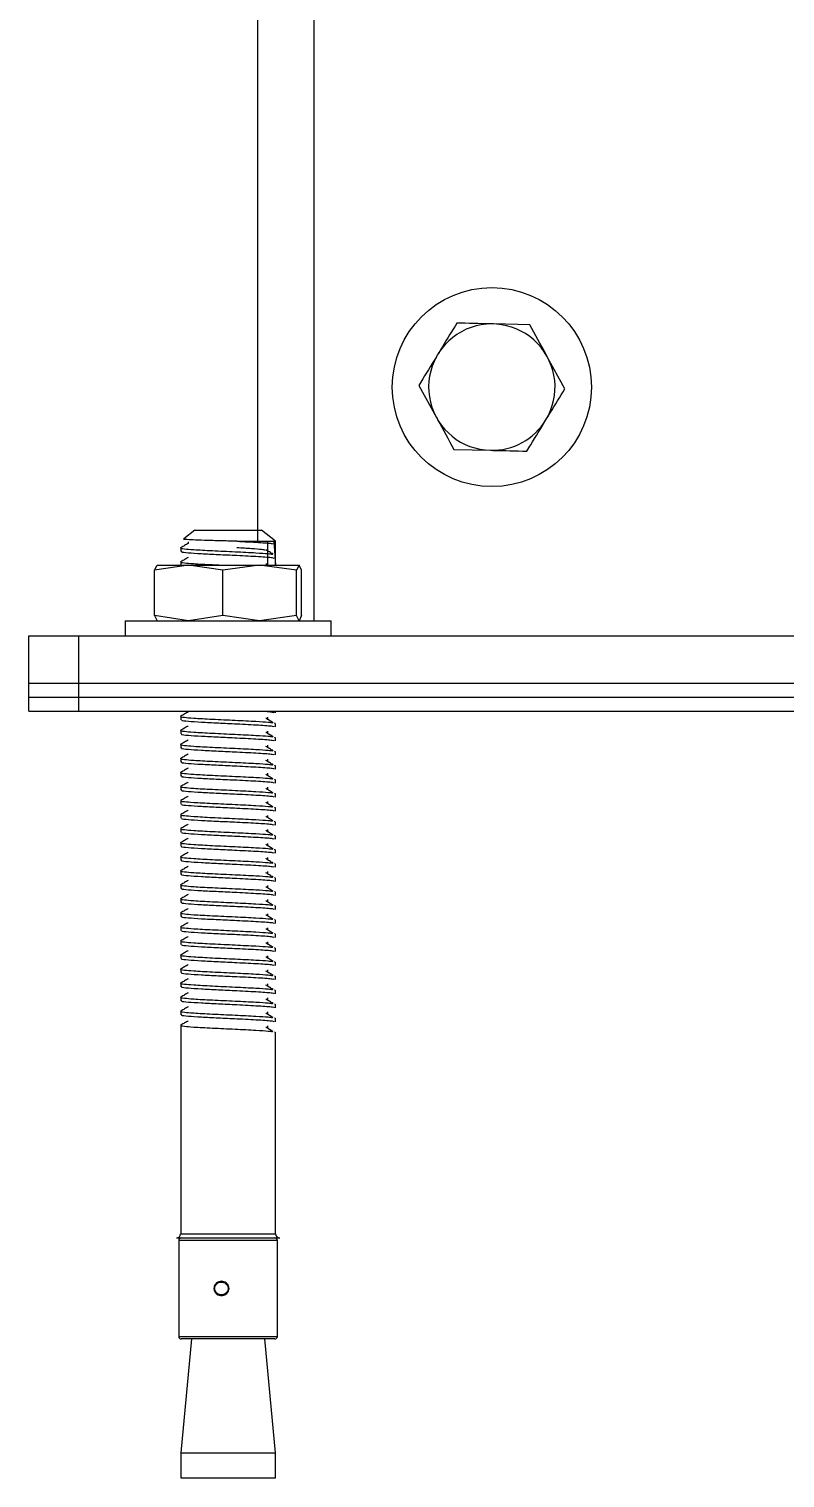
# Model space of a CAD drawing. Header units: millimetres. Extents: x -143 to 2013, y -78 to 1106.
# Drawn here: x 1858.3 to 1934.3, y -78.5 to 67.1 of the extents above; entities that cross this region are included whole.
import ezdxf

# ---------------------------------------------------------------- set-up
doc = ezdxf.new("R2010")
doc.units = ezdxf.units.MM

# ---------------------------------------------------------------- blocks, each defined once
blk = doc.blocks.new('DI_COLUNA_FRONTAL_101')
at = {"color": 7, "linetype": 'Continuous', "lineweight": 25}
for p, q in [((-54.5, 14.15), (-54.5, 104.76)), ((-48.85, 6.28), (-48.85, 104.76)), ((-27.19, 36.02), (-30.85, 36.11)), ((-23.67, 29.59), (-25.43, 32.8)), ((-38.33, 29.93), (-36.57, 26.72)), ((-34.81, 23.5), (-31.15, 23.41)), ((-60.85, 15.38), (-61.94, 14.52)), ((-60.85, 15.38), (-54.15, 15.38)), ((-52.74, 14.27), (-54.15, 15.38)), ((-62.26, 13.6), (-62.26, 13.25)), ((-61.5, 14.22), (-61.5, 14.04)), ((-56.62, 14.27), (-52.74, 14.27)), ((-53.52, 13.36), (-53.52, 14.27)), ((-52.91, 14.27), (-52.75, 11.87)), ((-52.74, 11.87), (-52.74, 14.27)), ((-61.46, 11.87), (-64.89, 11.36)), ((-64.89, 11.36), (-64.63, 11.87)), ((-64.63, 11.87), (-50.37, 11.87)), ((-62.26, 12.19), (-62.26, 11.87)), ((-58.03, 11.36), (-61.46, 11.87)), ((-54.33, 11.87), (-58.03, 11.36)), ((-54.5, 11.85), (-54.5, 11.87)), ((-50.64, 11.36), (-54.33, 11.87)), ((-53.5, 11.87), (-53.71, 12)), ((-52.74, 12.54), (-52.74, 12.9)), ((-50.37, 11.87), (-50.64, 11.36)), ((-50.11, 11.36), (-50.37, 11.87)), ((-64.89, 6.8), (-64.89, 11.36)), ((-58.03, 6.8), (-58.03, 11.36)), ((-50.64, 6.8), (-50.64, 11.36)), ((-50.11, 6.8), (-50.11, 11.36)), ((-67.85, 6.28), (-67.85, 4.76)), ((-67.85, 6.28), (-47.15, 6.28)), ((-61.46, 6.28), (-64.89, 6.8)), ((-64.89, 6.8), (-64.63, 6.28)), ((-58.03, 6.8), (-61.46, 6.28)), ((-54.33, 6.28), (-58.03, 6.8)), ((-54.5, 6.28), (-54.5, 6.31)), ((-50.64, 6.8), (-54.33, 6.28)), ((-50.37, 6.28), (-50.64, 6.8)), ((-50.11, 6.8), (-50.37, 6.28)), ((-47.15, 4.76), (-47.15, 6.28)), ((-77.5, -2.8), (-77.5, 4.76)), ((-77.5, 4.76), (0, 4.76)), ((-72.5, -2.8), (-72.5, 4.76)), ((-77.5, 0), (0, 0)), ((-77.5, -1.4), (0, -1.4)), ((-77.5, -2.8), (0, -2.8)), ((-52.74, -2.98), (-52.74, -2.8)), ((-62.26, -3.33), (-62.26, -3.68)), ((-52.82, -3.99), (-52.82, -4.04)), ((-52.74, -4.39), (-52.74, -4.04)), ((-62.26, -4.74), (-62.26, -5.1)), ((-52.82, -5.41), (-52.82, -5.45)), ((-52.74, -5.8), (-52.74, -5.45)), ((-62.26, -6.15), (-62.26, -6.51)), ((-52.82, -6.82), (-52.82, -6.86)), ((-52.74, -7.21), (-52.74, -6.86)), ((-62.26, -7.57), (-62.26, -7.92)), ((-52.82, -8.23), (-52.82, -8.27)), ((-52.74, -8.62), (-52.74, -8.27)), ((-62.26, -8.98), (-62.26, -9.33)), ((-52.82, -9.64), (-52.82, -9.68)), ((-52.74, -10.03), (-52.74, -9.68)), ((-62.26, -10.39), (-62.26, -10.74)), ((-52.82, -11.05), (-52.82, -11.09)), ((-52.74, -11.45), (-52.74, -11.09)), ((-62.26, -11.8), (-62.26, -12.15)), ((-52.82, -12.46), (-52.82, -12.5)), ((-52.74, -12.86), (-52.74, -12.5)), ((-62.26, -13.21), (-62.26, -13.56)), ((-52.82, -13.87), (-52.82, -13.92)), ((-52.74, -14.27), (-52.74, -13.92)), ((-62.26, -14.62), (-62.26, -14.97)), ((-52.82, -15.28), (-52.82, -15.33)), ((-52.74, -15.68), (-52.74, -15.33)), ((-62.26, -16.03), (-62.26, -16.38)), ((-62.26, -17.44), (-62.26, -17.8)), ((-52.82, -16.69), (-52.82, -16.74)), ((-52.74, -17.09), (-52.74, -16.74)), ((-62.26, -18.85), (-62.26, -19.21)), ((-52.82, -18.11), (-52.82, -18.15)), ((-52.74, -18.5), (-52.74, -18.15)), ((-62.26, -20.27), (-62.26, -20.62)), ((-52.82, -19.52), (-52.82, -19.56)), ((-52.74, -19.91), (-52.74, -19.56)), ((-62.26, -21.68), (-62.26, -22.03)), ((-52.82, -20.93), (-52.82, -20.97)), ((-52.74, -21.32), (-52.74, -20.97)), ((-62.26, -23.09), (-62.26, -23.44)), ((-52.82, -22.34), (-52.82, -22.38)), ((-52.74, -22.73), (-52.74, -22.38)), ((-62.26, -24.5), (-62.26, -24.85)), ((-52.82, -23.75), (-52.82, -23.79)), ((-52.74, -24.15), (-52.74, -23.79)), ((-62.26, -25.91), (-62.26, -26.26)), ((-52.82, -25.16), (-52.82, -25.2)), ((-52.74, -25.56), (-52.74, -25.2)), ((-62.26, -27.32), (-62.26, -27.67)), ((-52.82, -26.57), (-52.82, -26.62)), ((-52.74, -26.97), (-52.74, -26.62)), ((-62.26, -28.73), (-62.26, -29.08)), ((-52.82, -27.98), (-52.82, -28.03)), ((-52.74, -28.38), (-52.74, -28.03)), ((-62.26, -30.14), (-62.26, -30.5)), ((-52.82, -29.39), (-52.82, -29.44)), ((-52.74, -29.79), (-52.74, -29.44)), ((-62.26, -31.55), (-62.26, -31.91)), ((-52.82, -30.81), (-52.82, -30.85)), ((-52.74, -31.2), (-52.74, -30.85)), ((-62.26, -32.97), (-62.26, -33.32)), ((-52.82, -32.22), (-52.82, -32.26)), ((-52.74, -32.61), (-52.74, -32.26)), ((-62.26, -34.38), (-62.26, -55.32)), ((-52.82, -33.63), (-52.82, -33.67)), ((-52.74, -34.02), (-52.74, -33.67)), ((-52.82, -35.04), (-52.82, -35.08)), ((-52.74, -55.32), (-52.74, -35.08)), ((-62.26, -55.32), (-52.74, -55.32)), ((-62.69, -55.74), (-52.31, -55.74)), ((-62.45, -56), (-62.45, -65.65)), ((-52.55, -56), (-62.45, -56)), ((-52.55, -65.65), (-52.55, -56)), ((-62.45, -65.65), (-52.55, -65.65)), ((-61.18, -65.9), (-62.26, -77.33)), ((-52.8, -65.9), (-62.2, -65.9)), ((-52.74, -77.33), (-53.82, -65.9)), ((-62.26, -77.33), (-62.26, -79.87)), ((-62.26, -77.33), (-52.74, -77.33)), ((-52.74, -79.87), (-52.74, -77.33)), ((-62.26, -79.87), (-52.74, -79.87))]:
    blk.add_line(p, q, dxfattribs=at)
blk.add_circle((-31, 29.76), 10, dxfattribs=at)
for centre, radius, start, end in [((-31, 29.76), 6.35, 328.6493, 268.6493), ((-31, 29.76), 6.35, 268.6493, 328.6493), ((-62.69, -55.32), 0.426, 270, 0), ((-52.31, -55.32), 0.426, 180, 270), ((-62.2, -56), 0.254, 90, 180), ((-52.8, -56), 0.254, 0, 90), ((-62.2, -65.65), 0.254, 180, 270), ((-52.8, -65.65), 0.254, 270, 0)]:
    blk.add_arc(centre, radius, start, end, dxfattribs=at)
for points, knots in [([(-34.52, 36.19), (-35, 35.4), (-35.63, 34.37), (-36.27, 33.31), (-36.42, 33.06)], [0, 0, 0, 0, 0.768151, 1, 1, 1, 1]), ([(-30.85, 36.11), (-30.94, 36.11), (-32.17, 36.14), (-33.39, 36.17), (-34.52, 36.19)], [0, 0, 0, 0, 0.070214, 1, 1, 1, 1]), ([(-25.43, 32.8), (-25.47, 32.88), (-26.06, 33.97), (-26.64, 35.03), (-27.19, 36.02)], [0, 0, 0, 0, 0.0702136, 1, 1, 1, 1]), ([(-36.42, 33.06), (-36.93, 32.23), (-37.58, 31.17), (-38.2, 30.15), (-38.33, 29.93)], [0, 0, 0, 0, 0.788999, 1, 1, 1, 1]), ([(-25.58, 26.46), (-25.43, 26.7), (-24.78, 27.76), (-24.15, 28.79), (-23.67, 29.59)], [0, 0, 0, 0, 0.231849, 1, 1, 1, 1]), ([(-36.57, 26.72), (-36.53, 26.64), (-35.94, 25.55), (-35.36, 24.49), (-34.81, 23.5)], [0, 0, 0, 0, 0.0702136, 1, 1, 1, 1]), ([(-27.48, 23.33), (-27.35, 23.54), (-26.73, 24.56), (-26.09, 25.62), (-25.58, 26.46)], [0, 0, 0, 0, 0.211001, 1, 1, 1, 1]), ([(-31.15, 23.41), (-31.06, 23.41), (-29.83, 23.38), (-28.61, 23.35), (-27.48, 23.33)], [0, 0, 0, 0, 0.070214, 1, 1, 1, 1]), ([(-62.22, 13.6), (-62.24, 13.6), (-62.37, 13.57), (-61.93, 13.51), (-60.95, 13.42), (-59.11, 13.33), (-56.77, 13.22), (-54.77, 13.12), (-53.48, 13.03), (-53.17, 12.99), (-53.05, 12.97)], [0, 0, 0, 0, 0.014281, 0.140615, 0.269583, 0.437937, 0.608253, 0.77768, 0.910884, 1, 1, 1, 1]), ([(-61.5, 14.05), (-61.62, 13.98), (-61.87, 13.84), (-62.12, 13.69), (-62.24, 13.62)], [0, 0, 0, 0, 0.485987, 1, 1, 1, 1]), ([(-62.15, 13.25), (-62.18, 13.23), (-62.26, 13.19), (-61.56, 13.12), (-60.26, 13.03), (-58.5, 12.94), (-56.41, 12.85), (-54.35, 12.74), (-52.91, 12.64), (-52.87, 12.57), (-52.86, 12.54)], [0, 0, 0, 0, 0.0593489, 0.184453, 0.3095254, 0.4346192, 0.5596926, 0.7211509, 0.8812084, 1, 1, 1, 1]), ([(-56.62, 14.27), (-56.62, 14.27), (-56.63, 14.27), (-56.72, 14.27), (-56.96, 14.27), (-57.44, 14.29), (-58.35, 14.31), (-59.58, 14.35), (-60.83, 14.39), (-61.65, 14.44), (-62.02, 14.47), (-61.94, 14.49), (-61.92, 14.49)], [0, 0, 0, 0, 0.000016, 0.000755, 0.035724, 0.088405, 0.180088, 0.371996, 0.561663, 0.750218, 0.934458, 1, 1, 1, 1]), ([(-56.62, 14.27), (-55.86, 14.23), (-54.34, 14.15), (-52.91, 14.05), (-52.87, 13.98), (-52.86, 13.95)], [0, 0, 0, 0, 0.366695, 0.730208, 1, 1, 1, 1]), ([(-56.61, 13.64), (-56.1, 13.61), (-55.12, 13.55), (-54.13, 13.47), (-53.87, 13.43), (-53.77, 13.41)], [0, 0, 0, 0, 0.387993, 0.756621, 1, 1, 1, 1]), ([(-52.97, 12.97), (-53.1, 13.04), (-53.34, 13.19), (-53.59, 13.34), (-53.71, 13.41)], [0, 0, 0, 0, 0.500022, 1, 1, 1, 1]), ([(-53.52, 11.87), (-53.52, 11.9), (-53.52, 11.92), (-53.52, 11.95), (-53.52, 11.97), (-53.52, 12.03), (-53.52, 12.09), (-53.52, 12.12), (-53.52, 12.84), (-53.52, 13.55), (-53.52, 14.27)], [0, 0, 0, 0, 0.073475, 0.073475, 0.073475, 0.573435, 1.073475, 1.073475, 1.073475, 3.217165, 3.217165, 3.217165, 3.217165]), ([(-62.22, 12.19), (-62.24, 12.19), (-62.37, 12.16), (-61.93, 12.1), (-60.95, 12.01), (-59.54, 11.94), (-58.5, 11.89), (-58.21, 11.87)], [0, 0, 0, 0, 0.028413, 0.279767, 0.536361, 0.871316, 1, 1, 1, 1]), ([(-61.5, 12.64), (-61.62, 12.57), (-61.87, 12.43), (-62.12, 12.28), (-62.24, 12.21)], [0, 0, 0, 0, 0.486002, 1, 1, 1, 1]), ([(-61.5, -2.88), (-61.62, -2.95), (-61.87, -3.09), (-62.12, -3.24), (-62.24, -3.31)], [0, 0, 0, 0, 0.486169, 1, 1, 1, 1]), ([(-54.25, -2.8), (-53.77, -2.83), (-52.87, -2.89), (-52.86, -2.95), (-52.86, -2.98)], [0, 0, 0, 0, 0.535032, 1, 1, 1, 1]), ([(-62.22, -3.33), (-62.24, -3.34), (-62.37, -3.37), (-61.93, -3.42), (-60.95, -3.51), (-59.11, -3.61), (-56.77, -3.72), (-54.77, -3.82), (-53.48, -3.9), (-53.17, -3.95), (-53.05, -3.97)], [0, 0, 0, 0, 0.014281, 0.140613, 0.269578, 0.437929, 0.608242, 0.777667, 0.910868, 1, 1, 1, 1]), ([(-61.5, -4.29), (-61.62, -4.36), (-61.87, -4.51), (-62.12, -4.65), (-62.24, -4.72)], [0, 0, 0, 0, 0.486184, 1, 1, 1, 1]), ([(-62.15, -3.68), (-62.18, -3.7), (-62.26, -3.74), (-61.56, -3.81), (-60.26, -3.9), (-58.5, -3.99), (-56.41, -4.09), (-54.35, -4.19), (-52.91, -4.3), (-52.87, -4.36), (-52.86, -4.39)], [0, 0, 0, 0, 0.059349, 0.184453, 0.309525, 0.434619, 0.559693, 0.721151, 0.881208, 1, 1, 1, 1]), ([(-52.97, -3.97), (-53.1, -3.89), (-53.34, -3.74), (-53.59, -3.6), (-53.71, -3.52)], [0, 0, 0, 0, 0.499916, 1, 1, 1, 1]), ([(-53.52, -3.58), (-53.52, -3.55), (-53.52, -3.49), (-53.52, -3.43), (-53.52, -3.4)], [0, 0, 0, 0, 0.49952, 1, 1, 1, 1]), ([(-62.22, -4.74), (-62.24, -4.75), (-62.37, -4.78), (-61.93, -4.83), (-60.95, -4.92), (-59.11, -5.02), (-56.77, -5.13), (-54.77, -5.23), (-53.48, -5.31), (-53.17, -5.36), (-53.05, -5.38)], [0, 0, 0, 0, 0.0142805, 0.1406123, 0.2695779, 0.4379281, 0.6082411, 0.7776653, 0.9108662, 1, 1, 1, 1]), ([(-61.5, -5.7), (-61.62, -5.77), (-61.87, -5.92), (-62.12, -6.06), (-62.24, -6.13)], [0, 0, 0, 0, 0.486199, 1, 1, 1, 1]), ([(-62.15, -5.1), (-62.18, -5.11), (-62.26, -5.15), (-61.56, -5.23), (-60.26, -5.31), (-58.5, -5.4), (-56.41, -5.5), (-54.35, -5.61), (-52.91, -5.71), (-52.87, -5.77), (-52.86, -5.8)], [0, 0, 0, 0, 0.059349, 0.184453, 0.309525, 0.434619, 0.559693, 0.721151, 0.881208, 1, 1, 1, 1]), ([(-52.97, -5.38), (-53.1, -5.3), (-53.34, -5.16), (-53.59, -5.01), (-53.71, -4.93)], [0, 0, 0, 0, 0.499907, 1, 1, 1, 1]), ([(-53.52, -4.99), (-53.52, -4.96), (-53.52, -4.9), (-53.52, -4.84), (-53.52, -4.81)], [0, 0, 0, 0, 0.49948, 1, 1, 1, 1]), ([(-62.22, -6.15), (-62.24, -6.16), (-62.37, -6.19), (-61.93, -6.24), (-60.95, -6.34), (-59.11, -6.43), (-56.77, -6.54), (-54.77, -6.64), (-53.48, -6.72), (-53.17, -6.77), (-53.05, -6.79)], [0, 0, 0, 0, 0.014281, 0.140612, 0.269577, 0.437927, 0.60824, 0.777664, 0.910865, 1, 1, 1, 1]), ([(-61.5, -7.11), (-61.62, -7.18), (-61.87, -7.33), (-62.12, -7.47), (-62.24, -7.55)], [0, 0, 0, 0, 0.4862146, 1, 1, 1, 1]), ([(-62.15, -6.51), (-62.18, -6.52), (-62.26, -6.56), (-61.56, -6.64), (-60.26, -6.72), (-58.5, -6.81), (-56.41, -6.91), (-54.35, -7.02), (-52.91, -7.12), (-52.87, -7.18), (-52.86, -7.21)], [0, 0, 0, 0, 0.059349, 0.184453, 0.309525, 0.434619, 0.559693, 0.721151, 0.881208, 1, 1, 1, 1]), ([(-52.97, -6.79), (-53.1, -6.71), (-53.34, -6.57), (-53.59, -6.42), (-53.71, -6.35)], [0, 0, 0, 0, 0.499898, 1, 1, 1, 1]), ([(-53.52, -6.4), (-53.52, -6.37), (-53.52, -6.31), (-53.52, -6.25), (-53.52, -6.22)], [0, 0, 0, 0, 0.499441, 1, 1, 1, 1]), ([(-62.22, -7.57), (-62.24, -7.57), (-62.37, -7.6), (-61.93, -7.65), (-60.95, -7.75), (-59.11, -7.84), (-56.77, -7.95), (-54.77, -8.05), (-53.48, -8.13), (-53.17, -8.18), (-53.05, -8.2)], [0, 0, 0, 0, 0.014281, 0.140612, 0.269577, 0.437927, 0.608239, 0.777663, 0.910863, 1, 1, 1, 1]), ([(-61.5, -8.52), (-61.62, -8.6), (-61.87, -8.74), (-62.12, -8.88), (-62.24, -8.96)], [0, 0, 0, 0, 0.48623, 1, 1, 1, 1]), ([(-62.15, -7.92), (-62.18, -7.93), (-62.26, -7.98), (-61.56, -8.05), (-60.26, -8.14), (-58.5, -8.22), (-56.41, -8.32), (-54.35, -8.43), (-52.91, -8.53), (-52.87, -8.6), (-52.86, -8.62)], [0, 0, 0, 0, 0.059349, 0.184453, 0.309525, 0.434619, 0.559693, 0.721151, 0.881208, 1, 1, 1, 1]), ([(-52.97, -8.2), (-53.1, -8.13), (-53.34, -7.98), (-53.59, -7.83), (-53.71, -7.76)], [0, 0, 0, 0, 0.49989, 1, 1, 1, 1]), ([(-53.52, -7.81), (-53.52, -7.78), (-53.52, -7.72), (-53.52, -7.66), (-53.52, -7.63)], [0, 0, 0, 0, 0.499401, 1, 1, 1, 1]), ([(-62.22, -8.98), (-62.24, -8.98), (-62.37, -9.01), (-61.93, -9.06), (-60.95, -9.16), (-59.11, -9.25), (-56.77, -9.36), (-54.77, -9.46), (-53.48, -9.54), (-53.17, -9.59), (-53.05, -9.61)], [0, 0, 0, 0, 0.01428, 0.140612, 0.269577, 0.437926, 0.608238, 0.777662, 0.910862, 1, 1, 1, 1]), ([(-61.5, -9.94), (-61.62, -10.01), (-61.87, -10.15), (-62.12, -10.29), (-62.24, -10.37)], [0, 0, 0, 0, 0.4862448, 1, 1, 1, 1]), ([(-62.15, -9.33), (-62.18, -9.34), (-62.26, -9.39), (-61.56, -9.46), (-60.26, -9.55), (-58.5, -9.64), (-56.41, -9.73), (-54.35, -9.84), (-52.91, -9.94), (-52.87, -10.01), (-52.86, -10.03)], [0, 0, 0, 0, 0.059349, 0.184453, 0.309525, 0.434619, 0.559693, 0.721151, 0.881208, 1, 1, 1, 1]), ([(-52.97, -9.61), (-53.1, -9.54), (-53.34, -9.39), (-53.59, -9.24), (-53.71, -9.17)], [0, 0, 0, 0, 0.499881, 1, 1, 1, 1]), ([(-53.52, -9.22), (-53.52, -9.19), (-53.52, -9.13), (-53.52, -9.07), (-53.52, -9.04)], [0, 0, 0, 0, 0.4993607, 1, 1, 1, 1]), ([(-62.22, -10.39), (-62.24, -10.39), (-62.37, -10.42), (-61.93, -10.47), (-60.95, -10.57), (-59.11, -10.66), (-56.77, -10.77), (-54.77, -10.87), (-53.48, -10.96), (-53.17, -11), (-53.05, -11.02)], [0, 0, 0, 0, 0.01428, 0.140611, 0.269576, 0.437925, 0.608237, 0.777661, 0.910861, 1, 1, 1, 1]), ([(-61.5, -11.35), (-61.62, -11.42), (-61.87, -11.56), (-62.12, -11.71), (-62.24, -11.78)], [0, 0, 0, 0, 0.48626, 1, 1, 1, 1]), ([(-62.15, -10.74), (-62.18, -10.75), (-62.26, -10.8), (-61.56, -10.87), (-60.26, -10.96), (-58.5, -11.05), (-56.41, -11.14), (-54.35, -11.25), (-52.91, -11.35), (-52.87, -11.42), (-52.86, -11.45)], [0, 0, 0, 0, 0.059349, 0.184453, 0.309525, 0.434619, 0.559693, 0.721151, 0.881208, 1, 1, 1, 1]), ([(-52.97, -11.02), (-53.1, -10.95), (-53.34, -10.8), (-53.59, -10.65), (-53.71, -10.58)], [0, 0, 0, 0, 0.4998721, 1, 1, 1, 1]), ([(-53.52, -10.63), (-53.52, -10.6), (-53.52, -10.54), (-53.52, -10.49), (-53.52, -10.46)], [0, 0, 0, 0, 0.499321, 1, 1, 1, 1]), ([(-62.22, -11.8), (-62.24, -11.8), (-62.37, -11.83), (-61.93, -11.89), (-60.95, -11.98), (-59.11, -12.07), (-56.77, -12.18), (-54.77, -12.28), (-53.48, -12.37), (-53.17, -12.41), (-53.05, -12.43)], [0, 0, 0, 0, 0.01428, 0.140611, 0.269576, 0.437925, 0.608237, 0.77766, 0.910859, 1, 1, 1, 1]), ([(-61.5, -12.76), (-61.62, -12.83), (-61.87, -12.97), (-62.12, -13.12), (-62.24, -13.19)], [0, 0, 0, 0, 0.486275, 1, 1, 1, 1]), ([(-62.15, -12.15), (-62.18, -12.17), (-62.26, -12.21), (-61.56, -12.28), (-60.26, -12.37), (-58.5, -12.46), (-56.41, -12.55), (-54.35, -12.66), (-52.91, -12.76), (-52.87, -12.83), (-52.86, -12.86)], [0, 0, 0, 0, 0.059349, 0.184453, 0.309525, 0.434619, 0.559693, 0.721151, 0.881208, 1, 1, 1, 1]), ([(-52.97, -12.43), (-53.1, -12.36), (-53.34, -12.21), (-53.59, -12.06), (-53.71, -11.99)], [0, 0, 0, 0, 0.4998633, 1, 1, 1, 1]), ([(-53.52, -12.04), (-53.52, -12.01), (-53.52, -11.96), (-53.52, -11.9), (-53.52, -11.87)], [0, 0, 0, 0, 0.499281, 1, 1, 1, 1]), ([(-62.22, -13.21), (-62.24, -13.21), (-62.37, -13.24), (-61.93, -13.3), (-60.95, -13.39), (-59.11, -13.49), (-56.77, -13.6), (-54.77, -13.7), (-53.48, -13.78), (-53.17, -13.82), (-53.05, -13.84)], [0, 0, 0, 0, 0.01428, 0.140611, 0.269575, 0.437924, 0.608236, 0.777658, 0.910858, 1, 1, 1, 1]), ([(-61.5, -14.17), (-61.62, -14.24), (-61.87, -14.38), (-62.12, -14.53), (-62.24, -14.6)], [0, 0, 0, 0, 0.4862902, 1, 1, 1, 1]), ([(-62.15, -13.56), (-62.18, -13.58), (-62.26, -13.62), (-61.56, -13.69), (-60.26, -13.78), (-58.5, -13.87), (-56.41, -13.96), (-54.35, -14.07), (-52.91, -14.17), (-52.87, -14.24), (-52.86, -14.27)], [0, 0, 0, 0, 0.059349, 0.184453, 0.309525, 0.434619, 0.559693, 0.721151, 0.881208, 1, 1, 1, 1]), ([(-52.97, -13.84), (-53.1, -13.77), (-53.34, -13.62), (-53.59, -13.47), (-53.71, -13.4)], [0, 0, 0, 0, 0.499855, 1, 1, 1, 1]), ([(-53.52, -13.45), (-53.52, -13.43), (-53.52, -13.37), (-53.52, -13.31), (-53.52, -13.28)], [0, 0, 0, 0, 0.499241, 1, 1, 1, 1]), ([(-62.22, -14.62), (-62.24, -14.62), (-62.37, -14.65), (-61.93, -14.71), (-60.95, -14.8), (-59.11, -14.9), (-56.77, -15.01), (-54.77, -15.11), (-53.48, -15.19), (-53.17, -15.24), (-53.05, -15.25)], [0, 0, 0, 0, 0.01428, 0.140611, 0.269575, 0.437924, 0.608235, 0.777657, 0.910857, 1, 1, 1, 1]), ([(-61.5, -15.58), (-61.62, -15.65), (-61.87, -15.79), (-62.12, -15.94), (-62.24, -16.01)], [0, 0, 0, 0, 0.486305, 1, 1, 1, 1]), ([(-62.15, -14.97), (-62.18, -14.99), (-62.26, -15.03), (-61.56, -15.1), (-60.26, -15.19), (-58.5, -15.28), (-56.41, -15.38), (-54.35, -15.48), (-52.91, -15.58), (-52.87, -15.65), (-52.86, -15.68)], [0, 0, 0, 0, 0.059349, 0.184453, 0.309525, 0.434619, 0.559693, 0.721151, 0.881208, 1, 1, 1, 1]), ([(-52.97, -15.25), (-53.1, -15.18), (-53.34, -15.03), (-53.59, -14.89), (-53.71, -14.81)], [0, 0, 0, 0, 0.499846, 1, 1, 1, 1]), ([(-53.52, -14.87), (-53.52, -14.84), (-53.52, -14.78), (-53.52, -14.72), (-53.52, -14.69)], [0, 0, 0, 0, 0.499201, 1, 1, 1, 1]), ([(-62.22, -16.03), (-62.24, -16.04), (-62.37, -16.07), (-61.93, -16.12), (-60.95, -16.21), (-59.11, -16.31), (-56.77, -16.42), (-54.77, -16.52), (-53.48, -16.6), (-53.17, -16.65), (-53.05, -16.67)], [0, 0, 0, 0, 0.0142804, 0.1406106, 0.2695747, 0.4379229, 0.6082338, 0.777656, 0.9108553, 1, 1, 1, 1]), ([(-62.22, -17.44), (-62.24, -17.45), (-62.37, -17.48), (-61.93, -17.53), (-60.95, -17.62), (-59.11, -17.72), (-56.77, -17.83), (-54.77, -17.93), (-53.48, -18.01), (-53.17, -18.06), (-53.05, -18.08)], [0, 0, 0, 0, 0.01428, 0.14061, 0.269574, 0.437922, 0.608233, 0.777655, 0.910854, 1, 1, 1, 1]), ([(-61.5, -16.99), (-61.62, -17.06), (-61.87, -17.21), (-62.12, -17.35), (-62.24, -17.42)], [0, 0, 0, 0, 0.48632, 1, 1, 1, 1]), ([(-62.15, -16.38), (-62.18, -16.4), (-62.26, -16.44), (-61.56, -16.51), (-60.26, -16.6), (-58.5, -16.69), (-56.41, -16.79), (-54.35, -16.89), (-52.91, -17), (-52.87, -17.06), (-52.86, -17.09)], [0, 0, 0, 0, 0.059349, 0.184453, 0.309525, 0.434619, 0.559693, 0.721151, 0.881208, 1, 1, 1, 1]), ([(-52.97, -16.67), (-53.1, -16.59), (-53.34, -16.44), (-53.59, -16.3), (-53.71, -16.22)], [0, 0, 0, 0, 0.499837, 1, 1, 1, 1]), ([(-53.52, -16.28), (-53.52, -16.25), (-53.52, -16.19), (-53.52, -16.13), (-53.52, -16.1)], [0, 0, 0, 0, 0.4991612, 1, 1, 1, 1]), ([(-62.22, -18.85), (-62.24, -18.86), (-62.37, -18.89), (-61.93, -18.94), (-60.95, -19.04), (-59.11, -19.13), (-56.77, -19.24), (-54.77, -19.34), (-53.48, -19.42), (-53.17, -19.47), (-53.05, -19.49)], [0, 0, 0, 0, 0.01428, 0.14061, 0.269574, 0.437922, 0.608232, 0.777654, 0.910853, 1, 1, 1, 1]), ([(-61.5, -18.4), (-61.62, -18.47), (-61.87, -18.62), (-62.12, -18.76), (-62.24, -18.83)], [0, 0, 0, 0, 0.486335, 1, 1, 1, 1]), ([(-62.15, -17.8), (-62.18, -17.81), (-62.26, -17.85), (-61.56, -17.93), (-60.26, -18.01), (-58.5, -18.1), (-56.41, -18.2), (-54.35, -18.31), (-52.91, -18.41), (-52.87, -18.47), (-52.86, -18.5)], [0, 0, 0, 0, 0.059349, 0.184453, 0.309525, 0.434619, 0.559693, 0.721151, 0.881208, 1, 1, 1, 1]), ([(-52.97, -18.08), (-53.1, -18), (-53.34, -17.86), (-53.59, -17.71), (-53.71, -17.63)], [0, 0, 0, 0, 0.499828, 1, 1, 1, 1]), ([(-53.52, -17.69), (-53.52, -17.66), (-53.52, -17.6), (-53.52, -17.54), (-53.52, -17.51)], [0, 0, 0, 0, 0.499121, 1, 1, 1, 1]), ([(-53.52, -19.1), (-53.52, -19.07), (-53.52, -19.01), (-53.52, -18.95), (-53.52, -18.92)], [0, 0, 0, 0, 0.499082, 1, 1, 1, 1]), ([(-62.22, -20.27), (-62.24, -20.27), (-62.37, -20.3), (-61.93, -20.35), (-60.95, -20.45), (-59.11, -20.54), (-56.77, -20.65), (-54.77, -20.75), (-53.48, -20.83), (-53.17, -20.88), (-53.05, -20.9)], [0, 0, 0, 0, 0.01428, 0.14061, 0.269573, 0.437921, 0.608231, 0.777653, 0.910851, 1, 1, 1, 1]), ([(-61.5, -19.81), (-61.62, -19.88), (-61.87, -20.03), (-62.12, -20.17), (-62.24, -20.25)], [0, 0, 0, 0, 0.486351, 1, 1, 1, 1]), ([(-62.15, -19.21), (-62.18, -19.22), (-62.26, -19.26), (-61.56, -19.34), (-60.26, -19.42), (-58.5, -19.51), (-56.41, -19.61), (-54.35, -19.72), (-52.91, -19.82), (-52.87, -19.88), (-52.86, -19.91)], [0, 0, 0, 0, 0.059349, 0.184453, 0.309525, 0.434619, 0.559693, 0.721151, 0.881208, 1, 1, 1, 1]), ([(-52.97, -19.49), (-53.1, -19.41), (-53.34, -19.27), (-53.59, -19.12), (-53.71, -19.05)], [0, 0, 0, 0, 0.499819, 1, 1, 1, 1]), ([(-53.52, -20.51), (-53.52, -20.48), (-53.52, -20.42), (-53.52, -20.36), (-53.52, -20.33)], [0, 0, 0, 0, 0.499042, 1, 1, 1, 1]), ([(-62.22, -21.68), (-62.24, -21.68), (-62.37, -21.71), (-61.93, -21.76), (-60.95, -21.86), (-59.11, -21.95), (-56.77, -22.06), (-54.77, -22.16), (-53.48, -22.24), (-53.17, -22.29), (-53.05, -22.31)], [0, 0, 0, 0, 0.01428, 0.14061, 0.269573, 0.43792, 0.60823, 0.777651, 0.91085, 1, 1, 1, 1]), ([(-61.5, -21.22), (-61.62, -21.3), (-61.87, -21.44), (-62.12, -21.58), (-62.24, -21.66)], [0, 0, 0, 0, 0.4863657, 1, 1, 1, 1]), ([(-62.15, -20.62), (-62.18, -20.63), (-62.26, -20.68), (-61.56, -20.75), (-60.26, -20.84), (-58.5, -20.92), (-56.41, -21.02), (-54.35, -21.13), (-52.91, -21.23), (-52.87, -21.3), (-52.86, -21.32)], [0, 0, 0, 0, 0.059349, 0.184453, 0.309525, 0.434619, 0.559693, 0.721151, 0.881208, 1, 1, 1, 1]), ([(-52.97, -20.9), (-53.1, -20.83), (-53.34, -20.68), (-53.59, -20.53), (-53.71, -20.46)], [0, 0, 0, 0, 0.4998107, 1, 1, 1, 1]), ([(-53.52, -21.92), (-53.52, -21.89), (-53.52, -21.83), (-53.52, -21.77), (-53.52, -21.74)], [0, 0, 0, 0, 0.499002, 1, 1, 1, 1]), ([(-62.22, -23.09), (-62.24, -23.09), (-62.37, -23.12), (-61.93, -23.17), (-60.95, -23.27), (-59.11, -23.36), (-56.77, -23.47), (-54.77, -23.57), (-53.48, -23.66), (-53.17, -23.7), (-53.05, -23.72)], [0, 0, 0, 0, 0.01428, 0.14061, 0.269573, 0.43792, 0.608229, 0.77765, 0.910848, 1, 1, 1, 1]), ([(-61.5, -22.64), (-61.62, -22.71), (-61.87, -22.85), (-62.12, -22.99), (-62.24, -23.07)], [0, 0, 0, 0, 0.486381, 1, 1, 1, 1]), ([(-62.15, -22.03), (-62.18, -22.04), (-62.26, -22.09), (-61.56, -22.16), (-60.26, -22.25), (-58.5, -22.34), (-56.41, -22.43), (-54.35, -22.54), (-52.91, -22.64), (-52.87, -22.71), (-52.86, -22.73)], [0, 0, 0, 0, 0.059349, 0.184453, 0.309525, 0.434619, 0.559693, 0.721151, 0.881208, 1, 1, 1, 1]), ([(-52.97, -22.31), (-53.1, -22.24), (-53.34, -22.09), (-53.59, -21.94), (-53.71, -21.87)], [0, 0, 0, 0, 0.499802, 1, 1, 1, 1]), ([(-52.97, -23.72), (-53.1, -23.65), (-53.34, -23.5), (-53.59, -23.35), (-53.71, -23.28)], [0, 0, 0, 0, 0.499793, 1, 1, 1, 1]), ([(-53.52, -23.33), (-53.52, -23.3), (-53.52, -23.24), (-53.52, -23.19), (-53.52, -23.16)], [0, 0, 0, 0, 0.498962, 1, 1, 1, 1]), ([(-62.22, -24.5), (-62.24, -24.5), (-62.37, -24.53), (-61.93, -24.59), (-60.95, -24.68), (-59.11, -24.77), (-56.77, -24.88), (-54.77, -24.98), (-53.48, -25.07), (-53.17, -25.11), (-53.05, -25.13)], [0, 0, 0, 0, 0.01428, 0.140609, 0.269572, 0.437919, 0.608228, 0.777649, 0.910847, 1, 1, 1, 1]), ([(-61.5, -24.05), (-61.62, -24.12), (-61.87, -24.26), (-62.12, -24.41), (-62.24, -24.48)], [0, 0, 0, 0, 0.486396, 1, 1, 1, 1]), ([(-62.15, -23.44), (-62.18, -23.45), (-62.26, -23.5), (-61.56, -23.57), (-60.26, -23.66), (-58.5, -23.75), (-56.41, -23.84), (-54.35, -23.95), (-52.91, -24.05), (-52.87, -24.12), (-52.86, -24.15)], [0, 0, 0, 0, 0.059349, 0.184453, 0.309525, 0.434619, 0.559693, 0.721151, 0.881208, 1, 1, 1, 1]), ([(-52.97, -25.13), (-53.1, -25.06), (-53.34, -24.91), (-53.59, -24.76), (-53.71, -24.69)], [0, 0, 0, 0, 0.4997844, 1, 1, 1, 1]), ([(-53.52, -24.74), (-53.52, -24.71), (-53.52, -24.66), (-53.52, -24.6), (-53.52, -24.57)], [0, 0, 0, 0, 0.498922, 1, 1, 1, 1]), ([(-62.22, -25.91), (-62.24, -25.91), (-62.37, -25.94), (-61.93, -26), (-60.95, -26.09), (-59.11, -26.19), (-56.77, -26.3), (-54.77, -26.4), (-53.48, -26.48), (-53.17, -26.52), (-53.05, -26.54)], [0, 0, 0, 0, 0.01428, 0.140609, 0.269572, 0.437918, 0.608227, 0.777648, 0.910846, 1, 1, 1, 1]), ([(-61.5, -25.46), (-61.62, -25.53), (-61.87, -25.67), (-62.12, -25.82), (-62.24, -25.89)], [0, 0, 0, 0, 0.4864109, 1, 1, 1, 1]), ([(-62.15, -24.85), (-62.18, -24.87), (-62.26, -24.91), (-61.56, -24.98), (-60.26, -25.07), (-58.5, -25.16), (-56.41, -25.25), (-54.35, -25.36), (-52.91, -25.46), (-52.87, -25.53), (-52.86, -25.56)], [0, 0, 0, 0, 0.059349, 0.184453, 0.309525, 0.434619, 0.559693, 0.721151, 0.881208, 1, 1, 1, 1]), ([(-52.97, -26.54), (-53.1, -26.47), (-53.34, -26.32), (-53.59, -26.17), (-53.71, -26.1)], [0, 0, 0, 0, 0.499776, 1, 1, 1, 1]), ([(-53.52, -26.15), (-53.52, -26.13), (-53.52, -26.07), (-53.52, -26.01), (-53.52, -25.98)], [0, 0, 0, 0, 0.498882, 1, 1, 1, 1]), ([(-62.22, -27.32), (-62.24, -27.32), (-62.37, -27.35), (-61.93, -27.41), (-60.95, -27.5), (-59.11, -27.6), (-56.77, -27.71), (-54.77, -27.81), (-53.48, -27.89), (-53.17, -27.94), (-53.05, -27.95)], [0, 0, 0, 0, 0.01428, 0.140609, 0.269571, 0.437918, 0.608227, 0.777647, 0.910844, 1, 1, 1, 1]), ([(-61.5, -26.87), (-61.62, -26.94), (-61.87, -27.08), (-62.12, -27.23), (-62.24, -27.3)], [0, 0, 0, 0, 0.486426, 1, 1, 1, 1]), ([(-62.15, -26.26), (-62.18, -26.28), (-62.26, -26.32), (-61.56, -26.39), (-60.26, -26.48), (-58.5, -26.57), (-56.41, -26.66), (-54.35, -26.77), (-52.91, -26.87), (-52.87, -26.94), (-52.86, -26.97)], [0, 0, 0, 0, 0.059349, 0.184453, 0.309525, 0.434619, 0.559693, 0.721151, 0.881208, 1, 1, 1, 1]), ([(-52.97, -27.95), (-53.1, -27.88), (-53.34, -27.73), (-53.59, -27.59), (-53.71, -27.51)], [0, 0, 0, 0, 0.499767, 1, 1, 1, 1]), ([(-53.52, -27.57), (-53.52, -27.54), (-53.52, -27.48), (-53.52, -27.42), (-53.52, -27.39)], [0, 0, 0, 0, 0.498843, 1, 1, 1, 1]), ([(-62.22, -28.73), (-62.24, -28.74), (-62.37, -28.77), (-61.93, -28.82), (-60.95, -28.91), (-59.11, -29.01), (-56.77, -29.12), (-54.77, -29.22), (-53.48, -29.3), (-53.17, -29.35), (-53.05, -29.37)], [0, 0, 0, 0, 0.01428, 0.140609, 0.269571, 0.437917, 0.608226, 0.777646, 0.910843, 1, 1, 1, 1]), ([(-61.5, -28.28), (-61.62, -28.35), (-61.87, -28.49), (-62.12, -28.64), (-62.24, -28.71)], [0, 0, 0, 0, 0.486441, 1, 1, 1, 1]), ([(-62.15, -27.67), (-62.18, -27.69), (-62.26, -27.73), (-61.56, -27.8), (-60.26, -27.89), (-58.5, -27.98), (-56.41, -28.08), (-54.35, -28.18), (-52.91, -28.28), (-52.87, -28.35), (-52.86, -28.38)], [0, 0, 0, 0, 0.059349, 0.184453, 0.309525, 0.434619, 0.559693, 0.721151, 0.881208, 1, 1, 1, 1]), ([(-62.15, -29.08), (-62.18, -29.1), (-62.26, -29.14), (-61.56, -29.21), (-60.26, -29.3), (-58.5, -29.39), (-56.41, -29.49), (-54.35, -29.59), (-52.91, -29.7), (-52.87, -29.76), (-52.86, -29.79)], [0, 0, 0, 0, 0.059349, 0.184453, 0.309525, 0.434619, 0.559693, 0.721151, 0.881208, 1, 1, 1, 1]), ([(-52.97, -29.37), (-53.1, -29.29), (-53.34, -29.14), (-53.59, -29), (-53.71, -28.92)], [0, 0, 0, 0, 0.4997581, 1, 1, 1, 1]), ([(-53.52, -28.98), (-53.52, -28.95), (-53.52, -28.89), (-53.52, -28.83), (-53.52, -28.8)], [0, 0, 0, 0, 0.498803, 1, 1, 1, 1]), ([(-62.22, -30.14), (-62.24, -30.15), (-62.37, -30.18), (-61.93, -30.23), (-60.95, -30.32), (-59.11, -30.42), (-56.77, -30.53), (-54.77, -30.63), (-53.48, -30.71), (-53.17, -30.76), (-53.05, -30.78)], [0, 0, 0, 0, 0.01428, 0.140609, 0.269571, 0.437916, 0.608225, 0.777644, 0.910842, 1, 1, 1, 1]), ([(-61.5, -29.69), (-61.62, -29.76), (-61.87, -29.91), (-62.12, -30.05), (-62.24, -30.12)], [0, 0, 0, 0, 0.486456, 1, 1, 1, 1]), ([(-62.15, -30.5), (-62.18, -30.51), (-62.26, -30.55), (-61.56, -30.63), (-60.26, -30.71), (-58.5, -30.8), (-56.41, -30.9), (-54.35, -31.01), (-52.91, -31.11), (-52.87, -31.17), (-52.86, -31.2)], [0, 0, 0, 0, 0.059349, 0.184453, 0.309525, 0.434619, 0.559693, 0.721151, 0.881208, 1, 1, 1, 1]), ([(-52.97, -30.78), (-53.1, -30.7), (-53.34, -30.56), (-53.59, -30.41), (-53.71, -30.33)], [0, 0, 0, 0, 0.499749, 1, 1, 1, 1]), ([(-53.52, -30.39), (-53.52, -30.36), (-53.52, -30.3), (-53.52, -30.24), (-53.52, -30.21)], [0, 0, 0, 0, 0.498763, 1, 1, 1, 1]), ([(-62.22, -31.55), (-62.24, -31.56), (-62.37, -31.59), (-61.93, -31.64), (-60.95, -31.74), (-59.11, -31.83), (-56.77, -31.94), (-54.77, -32.04), (-53.48, -32.12), (-53.17, -32.17), (-53.05, -32.19)], [0, 0, 0, 0, 0.01428, 0.140608, 0.26957, 0.437916, 0.608224, 0.777643, 0.91084, 1, 1, 1, 1]), ([(-61.5, -31.1), (-61.62, -31.17), (-61.87, -31.32), (-62.12, -31.46), (-62.24, -31.53)], [0, 0, 0, 0, 0.486471, 1, 1, 1, 1]), ([(-62.15, -31.91), (-62.18, -31.92), (-62.26, -31.96), (-61.56, -32.04), (-60.26, -32.12), (-58.5, -32.21), (-56.41, -32.31), (-54.35, -32.42), (-52.91, -32.52), (-52.87, -32.58), (-52.86, -32.61)], [0, 0, 0, 0, 0.059349, 0.184453, 0.309525, 0.434619, 0.559693, 0.721151, 0.881208, 1, 1, 1, 1]), ([(-52.97, -32.19), (-53.1, -32.11), (-53.34, -31.97), (-53.59, -31.82), (-53.71, -31.75)], [0, 0, 0, 0, 0.499741, 1, 1, 1, 1]), ([(-53.52, -31.8), (-53.52, -31.77), (-53.52, -31.71), (-53.52, -31.65), (-53.52, -31.62)], [0, 0, 0, 0, 0.498723, 1, 1, 1, 1]), ([(-62.22, -32.97), (-62.24, -32.97), (-62.37, -33), (-61.93, -33.05), (-60.95, -33.15), (-59.11, -33.24), (-56.77, -33.35), (-54.77, -33.45), (-53.48, -33.53), (-53.17, -33.58), (-53.05, -33.6)], [0, 0, 0, 0, 0.01428, 0.140608, 0.26957, 0.437915, 0.608223, 0.777642, 0.910839, 1, 1, 1, 1]), ([(-61.5, -32.51), (-61.62, -32.58), (-61.87, -32.73), (-62.12, -32.87), (-62.24, -32.95)], [0, 0, 0, 0, 0.486486, 1, 1, 1, 1]), ([(-62.15, -33.32), (-62.18, -33.33), (-62.26, -33.38), (-61.56, -33.45), (-60.26, -33.54), (-58.5, -33.62), (-56.41, -33.72), (-54.35, -33.83), (-52.91, -33.93), (-52.87, -34), (-52.86, -34.02)], [0, 0, 0, 0, 0.059349, 0.184453, 0.309525, 0.434619, 0.559693, 0.721151, 0.881208, 1, 1, 1, 1]), ([(-52.97, -33.6), (-53.1, -33.53), (-53.34, -33.38), (-53.59, -33.23), (-53.71, -33.16)], [0, 0, 0, 0, 0.499732, 1, 1, 1, 1]), ([(-53.52, -33.21), (-53.52, -33.18), (-53.52, -33.12), (-53.52, -33.06), (-53.52, -33.03)], [0, 0, 0, 0, 0.4986837, 1, 1, 1, 1]), ([(-62.22, -34.38), (-62.24, -34.38), (-62.37, -34.41), (-61.93, -34.46), (-60.95, -34.56), (-59.11, -34.65), (-56.77, -34.76), (-54.77, -34.86), (-53.48, -34.94), (-53.17, -34.99), (-53.05, -35.01)], [0, 0, 0, 0, 0.01428, 0.140608, 0.269569, 0.437914, 0.608222, 0.777641, 0.910838, 1, 1, 1, 1]), ([(-61.5, -33.92), (-61.62, -34), (-61.87, -34.14), (-62.12, -34.28), (-62.24, -34.36)], [0, 0, 0, 0, 0.486501, 1, 1, 1, 1]), ([(-52.97, -35.01), (-53.1, -34.94), (-53.34, -34.79), (-53.59, -34.64), (-53.71, -34.57)], [0, 0, 0, 0, 0.499723, 1, 1, 1, 1]), ([(-53.52, -34.62), (-53.52, -34.59), (-53.52, -34.53), (-53.52, -34.47), (-53.52, -34.44)], [0, 0, 0, 0, 0.498644, 1, 1, 1, 1]), ([(-58.17, -60.1), (-58.08, -60.11), (-57.9, -60.13), (-57.67, -60.26), (-57.49, -60.46), (-57.4, -60.7), (-57.4, -60.94), (-57.48, -61.16), (-57.62, -61.34), (-57.82, -61.48), (-58.05, -61.55), (-58.29, -61.55), (-58.52, -61.48), (-58.73, -61.32), (-58.87, -61.11), (-58.93, -60.87), (-58.9, -60.63), (-58.81, -60.43), (-58.65, -60.25), (-58.43, -60.13), (-58.26, -60.11), (-58.17, -60.1)], [0, 0, 0, 0, 0.055475, 0.114491, 0.171552, 0.224794, 0.274343, 0.322247, 0.371008, 0.422488, 0.477441, 0.521383, 0.577664, 0.6344, 0.690219, 0.742067, 0.790771, 0.838704, 0.88823, 0.940872, 1, 1, 1, 1]), ([(-58.17, -60.19), (-58.18, -60.19), (-58.26, -60.19), (-58.41, -60.22), (-58.61, -60.32), (-58.75, -60.47), (-58.83, -60.66), (-58.86, -60.86), (-58.81, -61.07), (-58.68, -61.26), (-58.49, -61.4), (-58.28, -61.46), (-58.06, -61.46), (-57.86, -61.4), (-57.68, -61.28), (-57.55, -61.12), (-57.48, -60.92), (-57.48, -60.71), (-57.56, -60.51), (-57.72, -60.33), (-57.94, -60.21), (-58.09, -60.2), (-58.17, -60.19)], [0, 0, 0, 0, 0.003136, 0.060193, 0.112809, 0.16227, 0.209787, 0.25786, 0.309089, 0.364608, 0.421537, 0.478381, 0.522851, 0.578352, 0.630029, 0.678596, 0.725992, 0.774883, 0.827581, 0.884506, 0.943894, 1, 1, 1, 1])]:
    blk.add_open_spline(points, degree=3, knots=knots, dxfattribs=at)

msp = doc.modelspace()

# ---------------------------------------------------------------- block references
at = {"color": 2}
msp.add_blockref('DI_COLUNA_FRONTAL_101', (1935.85, 1.39), dxfattribs=at)

doc.saveas('drawing.dxf')
